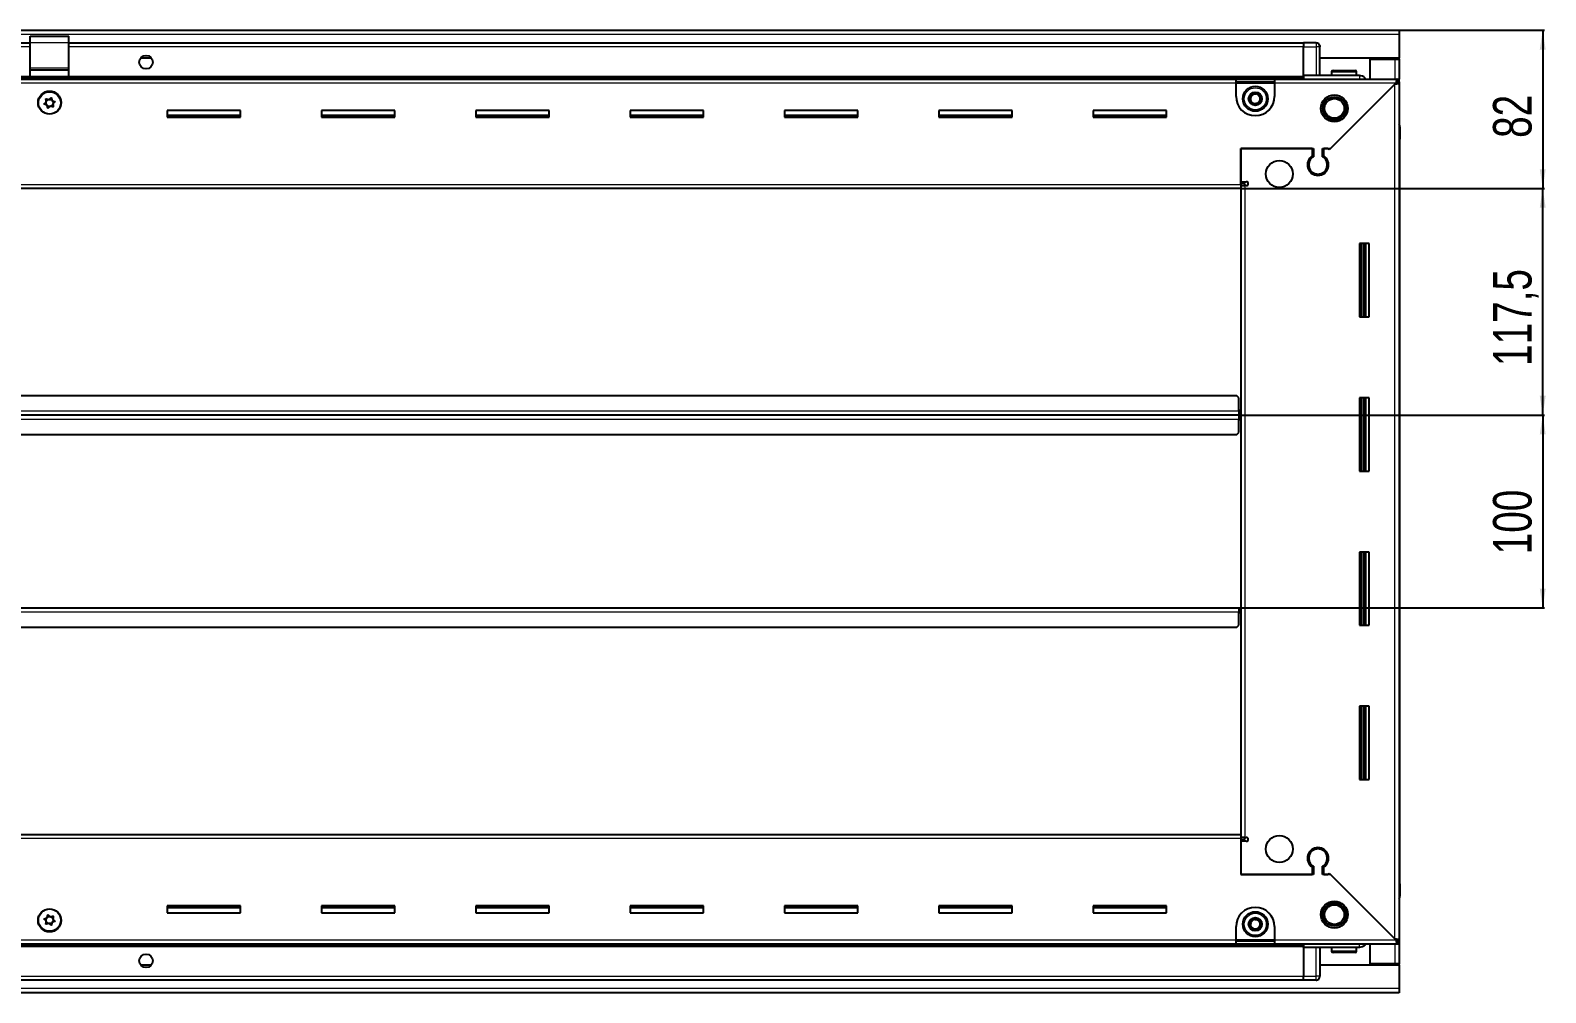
# Model space of a CAD drawing. Header units: millimetres. Extents: x 1256 to 4919, y 675 to 1884.
# Drawn here: x 4134 to 4919, y 1198 to 1697 of the extents above; entities that cross this region are included whole.
import ezdxf

# ---------------------------------------------------------------- set-up
doc = ezdxf.new("R2010")
doc.units = ezdxf.units.MM
doc.layers.add('FORMAT', color=7, linetype='Continuous')
doc.styles.add('SLDTEXTSTYLE0', font='TXT', dxfattribs={"width": 0.75})
doc.dimstyles.new('SLDDIMSTYLE0', dxfattribs={"dimtxt": 20, "dimasz": 10, "dimexe": 0, "dimexo": 0.0625, "dimgap": 5, "dimtad": 2, "dimdec": 1, "dimrnd": 1e-09, "dimzin": 12, "dimdsep": 46, "dimtxsty": 'SLDTEXTSTYLE0', "dimsah": 1, "dimcen": 0.09, "dimadec": 0, "dimazin": 3, "dimtfac": 1, "dimtofl": 0, "dimtmove": 0, "dimatfit": 3, "dimfxl": 0, "dimfrac": 2, "dimtolj": 1, "dimtzin": 12, "dimarcsym": 0})

# ---------------------------------------------------------------- blocks, each defined once
blk = doc.blocks.new('_D_6')
at = {"layer": 'FORMAT'}
for p, q in [((4843.44, 1696.6), (4918.93, 1696.6)), ((4917.93, 1696.6), (4917.93, 1614.6)), ((4761.44, 1614.6), (4918.93, 1614.6))]:
    blk.add_line(p, q, dxfattribs=at)
for points in [[(4917.93, 1696.6), (4916.39, 1686.6), (4919.46, 1686.6)], [(4917.93, 1614.6), (4919.46, 1624.6), (4916.39, 1624.6)]]:
    blk.add_solid(points, dxfattribs=at)
at = {"layer": 'FORMAT', "insert": (4892.15, 1640.83), "char_height": 20, "attachment_point": 1, "rotation": 90, "style": 'SLDTEXTSTYLE0'}
blk.add_mtext('82', dxfattribs=at)
blk = doc.blocks.new('_D_7')
at = {"layer": 'FORMAT'}
for p, q in [((4761.44, 1614.6), (4918.93, 1614.6)), ((4917.93, 1497.1), (4917.93, 1614.6)), ((4760.44, 1497.1), (4918.93, 1497.1))]:
    blk.add_line(p, q, dxfattribs=at)
for points in [[(4917.93, 1614.6), (4916.39, 1604.6), (4919.46, 1604.6)], [(4917.93, 1497.1), (4919.46, 1507.1), (4916.39, 1507.1)]]:
    blk.add_solid(points, dxfattribs=at)
at = {"layer": 'FORMAT', "insert": (4892.15, 1522.6), "char_height": 20, "attachment_point": 1, "rotation": 90, "style": 'SLDTEXTSTYLE0'}
blk.add_mtext('117,5', dxfattribs=at)
blk = doc.blocks.new('_D_8')
at = {"layer": 'FORMAT'}
for p, q in [((4760.44, 1497.1), (4918.93, 1497.1)), ((4917.93, 1497.1), (4917.93, 1397.1)), ((4760.44, 1397.1), (4918.93, 1397.1))]:
    blk.add_line(p, q, dxfattribs=at)
for points in [[(4917.93, 1497.1), (4916.39, 1487.1), (4919.46, 1487.1)], [(4917.93, 1397.1), (4919.46, 1407.1), (4916.39, 1407.1)]]:
    blk.add_solid(points, dxfattribs=at)
at = {"layer": 'FORMAT', "insert": (4892.15, 1424.94), "char_height": 20, "attachment_point": 1, "rotation": 90, "style": 'SLDTEXTSTYLE0'}
blk.add_mtext('100', dxfattribs=at)

msp = doc.modelspace()

# ---------------------------------------------------------------- linework, layer by layer
at = {"color": 7, "linetype": 'Continuous', "lineweight": 25}
for p, q in [((3444.43, 1696.6), (4843.43, 1696.6)), ((4133.93, 1689.95), (3493.93, 1689.95)), ((4133.93, 1693.6), (4153.93, 1693.6)), ((4133.93, 1690.34), (4133.93, 1693.6)), ((4133.93, 1677.19), (4133.93, 1690.34)), ((4153.93, 1690.34), (4153.93, 1693.6)), ((4153.93, 1677.19), (4153.93, 1690.34)), ((4793.93, 1689.95), (4153.93, 1689.95)), ((4793.93, 1690.1), (4793.93, 1690.1)), ((4800.43, 1690.1), (4793.93, 1690.1)), ((4800.43, 1690.1), (4793.93, 1690.1)), ((4793.93, 1690.1), (4793.93, 1688.1)), ((4843.43, 1696.6), (4843.43, 1694.5)), ((4843.43, 1694.5), (4843.43, 1682.1)), ((4196.8, 1682.1), (4191.05, 1682.1)), ((4793.93, 1673.1), (4793.93, 1688.1)), ((4802.43, 1688.1), (4802.43, 1688.1)), ((4802.43, 1673.1), (4802.43, 1688.1)), ((4843.43, 1682.1), (4802.43, 1682.1)), ((4828.43, 1671.35), (4828.43, 1681.6)), ((4828.43, 1681.6), (4841.33, 1681.6)), ((4841.33, 1681.6), (4843.43, 1681.6)), ((4841.93, 1681.6), (4841.93, 1682.1)), ((4843.43, 1681.6), (4843.43, 1682.1)), ((4843.43, 1681.6), (4843.43, 1671.35)), ((4133.93, 1676.1), (4133.93, 1677.19)), ((4133.93, 1676.1), (4153.93, 1676.1)), ((4133.93, 1672.6), (4133.93, 1676.1)), ((4153.93, 1676.1), (4153.93, 1677.19)), ((4153.93, 1672.6), (4153.93, 1676.1)), ((4808.43, 1675), (4808.43, 1673.1)), ((4809.23, 1675.8), (4820.63, 1675.8)), ((4821.43, 1673.1), (4821.43, 1675)), ((3493.93, 1671.95), (4793.93, 1671.95)), ((3528.93, 1671.35), (4758.93, 1671.35)), ((4133.93, 1672.6), (4153.93, 1672.6)), ((4137.93, 1672.6), (4137.93, 1671.95)), ((4140.43, 1671.95), (4140.43, 1672.6)), ((4147.43, 1671.95), (4147.43, 1672.6)), ((4149.93, 1671.95), (4149.93, 1672.6)), ((4758.93, 1669.25), (4758.93, 1671.35)), ((4758.93, 1671.35), (4778.93, 1671.35)), ((4758.93, 1669.85), (4778.93, 1669.85)), ((4758.93, 1662.35), (4758.93, 1669.25)), ((4778.93, 1671.35), (4842.43, 1671.35)), ((4778.93, 1671.35), (4778.93, 1669.25)), ((4778.93, 1669.25), (4778.93, 1662.35)), ((4793.93, 1673.1), (4793.93, 1672.6)), ((4822.93, 1673.1), (4793.93, 1673.1)), ((4793.93, 1673.07), (4794, 1671.35)), ((4795.43, 1673.04), (4795.43, 1673.1)), ((4841.33, 1668.75), (4807.23, 1634.65)), ((4807.93, 1635.35), (4841.83, 1669.25)), ((4841.93, 1669.35), (4843.43, 1669.35)), ((4842.43, 1669.85), (4842.43, 1671.35)), ((4842.43, 1671.35), (4843.43, 1671.35)), ((4842.43, 1669.85), (4843.43, 1669.85)), ((4843.43, 1669.85), (4843.43, 1671.35)), ((4843.43, 1669.85), (4843.43, 1669.35)), ((4843.43, 1669.35), (4843.43, 1224.85)), ((4242.93, 1655.1), (4204.93, 1655.1)), ((4204.93, 1655.1), (4204.93, 1651.6)), ((4242.93, 1652.35), (4204.93, 1652.35)), ((4204.93, 1651.6), (4242.93, 1651.6)), ((4242.93, 1651.6), (4242.93, 1655.1)), ((4322.93, 1655.1), (4284.93, 1655.1)), ((4284.93, 1655.1), (4284.93, 1651.6)), ((4322.93, 1652.35), (4284.93, 1652.35)), ((4284.93, 1651.6), (4322.93, 1651.6)), ((4322.93, 1651.6), (4322.93, 1655.1)), ((4402.93, 1655.1), (4364.93, 1655.1)), ((4364.93, 1655.1), (4364.93, 1651.6)), ((4402.93, 1652.35), (4364.93, 1652.35)), ((4364.93, 1651.6), (4402.93, 1651.6)), ((4402.93, 1651.6), (4402.93, 1655.1)), ((4482.93, 1655.1), (4444.93, 1655.1)), ((4444.93, 1655.1), (4444.93, 1651.6)), ((4482.93, 1652.35), (4444.93, 1652.35)), ((4444.93, 1651.6), (4482.93, 1651.6)), ((4482.93, 1651.6), (4482.93, 1655.1)), ((4562.93, 1655.1), (4524.93, 1655.1)), ((4524.93, 1655.1), (4524.93, 1651.6)), ((4562.93, 1652.35), (4524.93, 1652.35)), ((4524.93, 1651.6), (4562.93, 1651.6)), ((4562.93, 1651.6), (4562.93, 1655.1)), ((4642.93, 1655.1), (4604.93, 1655.1)), ((4604.93, 1655.1), (4604.93, 1651.6)), ((4642.93, 1652.35), (4604.93, 1652.35)), ((4604.93, 1651.6), (4642.93, 1651.6)), ((4642.93, 1651.6), (4642.93, 1655.1)), ((4722.93, 1655.1), (4684.93, 1655.1)), ((4684.93, 1655.1), (4684.93, 1651.6)), ((4722.93, 1652.35), (4684.93, 1652.35)), ((4684.93, 1651.6), (4722.93, 1651.6)), ((4722.93, 1651.6), (4722.93, 1655.1)), ((4843.43, 1647.93), (4843.43, 1647.93)), ((4843.93, 1646.6), (4843.93, 1640.1)), ((4843.93, 1640.1), (4843.93, 1646.6)), ((4761.43, 1635.35), (4799.13, 1635.35)), ((4761.43, 1616.7), (4761.43, 1635.35)), ((4761.43, 1635.35), (4761.43, 1618.1)), ((4798.43, 1635.35), (4761.43, 1635.35)), ((4798.43, 1635.35), (4798.43, 1631.46)), ((4799.13, 1635.35), (4799.13, 1631.07)), ((4803.73, 1635.35), (4807.93, 1635.35)), ((4803.73, 1631.07), (4803.73, 1635.35)), ((4806.53, 1635.35), (4804.43, 1635.35)), ((4804.43, 1631.46), (4804.43, 1635.35)), ((4807.23, 1634.65), (4806.53, 1635.35)), ((4843.43, 1640.1), (4843.93, 1640.1)), ((4843.78, 1254.1), (4843.78, 1640.1)), ((4843.93, 1640.1), (4843.93, 1640.1)), ((4843.93, 1640.1), (4843.93, 1640.1)), ((4803.43, 1622.49), (4803.43, 1621.73)), ((4761.43, 1614.6), (3526.43, 1614.6)), ((4761.43, 1618.1), (4764.28, 1618.1)), ((4763.43, 1617.1), (4761.43, 1617.1)), ((4761.43, 1616.7), (4761.43, 1614.6)), ((4761.43, 1616.1), (4763.53, 1616.1)), ((4761.43, 1614.6), (4761.43, 1279.6)), ((4763.43, 1616.1), (4763.43, 1617.1)), ((4764.28, 1616.1), (4763.53, 1616.1)), ((4822.93, 1586.1), (4822.93, 1548.1)), ((4827.93, 1586.1), (4822.93, 1586.1)), ((4823.95, 1586.1), (4823.95, 1548.1)), ((4823.98, 1586.1), (4823.98, 1548.1)), ((4825.78, 1586.1), (4825.78, 1548.1)), ((4827.93, 1548.1), (4827.93, 1586.1)), ((4822.93, 1548.1), (4827.93, 1548.1)), ((4759.43, 1507.1), (3528.43, 1507.1)), ((4760.43, 1506.1), (4759.43, 1507.1)), ((4760.43, 1499.2), (4760.43, 1506.1)), ((4822.93, 1506.1), (4822.93, 1468.1)), ((4827.93, 1506.1), (4822.93, 1506.1)), ((4823.95, 1506.1), (4823.95, 1468.1)), ((4823.98, 1506.1), (4823.98, 1468.1)), ((4825.78, 1506.1), (4825.78, 1468.1)), ((4827.93, 1468.1), (4827.93, 1506.1)), ((4760.43, 1497.1), (3527.43, 1497.1)), ((4760.68, 1499.95), (4760.43, 1499.95)), ((4760.43, 1499.2), (4760.43, 1497.1)), ((4760.43, 1497.1), (4760.43, 1495)), ((4760.43, 1488.1), (4760.43, 1495)), ((4760.43, 1494.25), (4760.68, 1494.25)), ((4760.68, 1497.1), (4760.68, 1499.95)), ((4761.43, 1497.1), (4760.68, 1497.1)), ((4760.68, 1494.25), (4760.68, 1497.1)), ((3528.43, 1487.1), (4759.43, 1487.1)), ((4759.43, 1487.1), (4760.43, 1488.1)), ((4822.93, 1468.1), (4827.93, 1468.1)), ((4822.93, 1426.1), (4822.93, 1388.1)), ((4827.93, 1426.1), (4822.93, 1426.1)), ((4823.95, 1426.1), (4823.95, 1388.1)), ((4823.98, 1426.1), (4823.98, 1388.1)), ((4825.78, 1426.1), (4825.78, 1388.1)), ((4827.93, 1388.1), (4827.93, 1426.1)), ((3527.43, 1397.1), (4760.43, 1397.1)), ((4760.43, 1397.1), (4760.43, 1395)), ((4760.43, 1388.1), (4760.43, 1395)), ((4760.43, 1394.25), (4760.68, 1394.25)), ((4760.68, 1394.25), (4760.68, 1397.1)), ((4760.68, 1397.1), (4761.43, 1397.1)), ((3528.43, 1387.1), (4759.43, 1387.1)), ((4759.43, 1387.1), (4760.43, 1388.1)), ((4822.93, 1388.1), (4827.93, 1388.1)), ((4822.93, 1346.1), (4822.93, 1308.1)), ((4827.93, 1346.1), (4822.93, 1346.1)), ((4823.95, 1346.1), (4823.95, 1308.1)), ((4823.98, 1346.1), (4823.98, 1308.1)), ((4825.78, 1346.1), (4825.78, 1308.1)), ((4827.93, 1308.1), (4827.93, 1346.1)), ((4822.93, 1308.1), (4827.93, 1308.1)), ((3526.43, 1279.6), (4761.43, 1279.6)), ((4761.43, 1279.6), (4761.43, 1277.5)), ((4763.53, 1278.1), (4761.43, 1278.1)), ((4761.43, 1277.5), (4761.43, 1258.85)), ((4761.43, 1277.1), (4763.43, 1277.1)), ((4761.43, 1276.1), (4761.43, 1258.85)), ((4764.28, 1276.1), (4761.43, 1276.1)), ((4763.43, 1277.1), (4763.43, 1278.1)), ((4763.53, 1278.1), (4764.28, 1278.1)), ((4803.43, 1272.48), (4803.43, 1271.72)), ((4799.13, 1258.85), (4761.43, 1258.85)), ((4761.43, 1258.85), (4798.43, 1258.85)), ((4798.43, 1262.74), (4798.43, 1258.85)), ((4799.13, 1263.14), (4799.13, 1258.85)), ((4803.73, 1258.85), (4803.73, 1263.14)), ((4807.93, 1258.85), (4803.73, 1258.85)), ((4804.43, 1258.85), (4804.43, 1262.74)), ((4804.43, 1258.85), (4806.53, 1258.85)), ((4806.53, 1258.85), (4807.23, 1259.55)), ((4807.23, 1259.55), (4841.33, 1225.45)), ((4841.83, 1224.95), (4807.93, 1258.85)), ((4843.43, 1254.1), (4843.93, 1254.1)), ((4843.93, 1254.1), (4843.93, 1254.1)), ((4843.93, 1247.6), (4843.93, 1254.1)), ((4843.93, 1254.1), (4843.93, 1247.6)), ((4242.93, 1242.6), (4204.93, 1242.6)), ((4204.93, 1242.6), (4204.93, 1239.1)), ((4204.93, 1241.85), (4242.93, 1241.85)), ((4242.93, 1239.1), (4242.93, 1242.6)), ((4322.93, 1242.6), (4284.93, 1242.6)), ((4284.93, 1242.6), (4284.93, 1239.1)), ((4284.93, 1241.85), (4322.93, 1241.85)), ((4322.93, 1239.1), (4322.93, 1242.6)), ((4402.93, 1242.6), (4364.93, 1242.6)), ((4364.93, 1242.6), (4364.93, 1239.1)), ((4364.93, 1241.85), (4402.93, 1241.85)), ((4402.93, 1239.1), (4402.93, 1242.6)), ((4482.93, 1242.6), (4444.93, 1242.6)), ((4444.93, 1242.6), (4444.93, 1239.1)), ((4444.93, 1241.85), (4482.93, 1241.85)), ((4482.93, 1239.1), (4482.93, 1242.6)), ((4562.93, 1242.6), (4524.93, 1242.6)), ((4524.93, 1242.6), (4524.93, 1239.1)), ((4524.93, 1241.85), (4562.93, 1241.85)), ((4562.93, 1239.1), (4562.93, 1242.6)), ((4642.93, 1242.6), (4604.93, 1242.6)), ((4604.93, 1242.6), (4604.93, 1239.1)), ((4604.93, 1241.85), (4642.93, 1241.85)), ((4642.93, 1239.1), (4642.93, 1242.6)), ((4722.93, 1242.6), (4684.93, 1242.6)), ((4684.93, 1242.6), (4684.93, 1239.1)), ((4684.93, 1241.85), (4722.93, 1241.85)), ((4722.93, 1239.1), (4722.93, 1242.6)), ((4204.93, 1239.1), (4242.93, 1239.1)), ((4284.93, 1239.1), (4322.93, 1239.1)), ((4364.93, 1239.1), (4402.93, 1239.1)), ((4444.93, 1239.1), (4482.93, 1239.1)), ((4524.93, 1239.1), (4562.93, 1239.1)), ((4604.93, 1239.1), (4642.93, 1239.1)), ((4684.93, 1239.1), (4722.93, 1239.1)), ((4758.93, 1224.95), (4758.93, 1231.85)), ((4778.93, 1231.85), (4778.93, 1224.95)), ((4793.93, 1222.25), (3493.93, 1222.25)), ((4758.93, 1222.85), (3528.93, 1222.85)), ((4758.93, 1222.85), (4758.93, 1224.95)), ((4778.93, 1224.35), (4758.93, 1224.35)), ((4778.93, 1222.85), (4758.93, 1222.85)), ((4778.93, 1224.95), (4778.93, 1222.85)), ((4842.43, 1222.85), (4778.93, 1222.85)), ((4794, 1222.85), (4793.93, 1221.14)), ((4793.93, 1221.1), (4793.93, 1221.6)), ((4822.93, 1221.1), (4793.93, 1221.1)), ((4793.93, 1221.1), (4793.93, 1206.1)), ((4802.43, 1221.1), (4802.43, 1206.1)), ((4808.43, 1221.1), (4808.43, 1219.2)), ((4816.22, 1218.4), (4809.23, 1218.4)), ((4820.63, 1218.4), (4816.22, 1218.4)), ((4821.43, 1219.2), (4821.43, 1221.1)), ((4828.43, 1212.6), (4828.43, 1222.85)), ((4841.93, 1224.85), (4843.43, 1224.85)), ((4842.43, 1224.35), (4842.43, 1222.85)), ((4843.43, 1224.35), (4842.43, 1224.35)), ((4843.43, 1222.85), (4842.43, 1222.85)), ((4843.43, 1224.85), (4843.43, 1224.35)), ((4843.43, 1224.35), (4843.43, 1222.85)), ((4843.43, 1222.85), (4843.43, 1212.6)), ((4191.05, 1212.1), (4196.8, 1212.1)), ((4802.43, 1212.1), (4843.43, 1212.1)), ((4841.33, 1212.6), (4828.43, 1212.6)), ((4843.43, 1212.6), (4841.33, 1212.6)), ((4841.93, 1212.1), (4841.93, 1212.6)), ((4843.43, 1212.1), (4843.43, 1212.6)), ((4843.43, 1212.1), (4843.43, 1199.7)), ((3493.93, 1204.25), (4793.93, 1204.25)), ((4793.93, 1204.1), (4793.93, 1206.1)), ((4793.93, 1204.1), (4793.93, 1204.1)), ((4800.43, 1204.1), (4793.93, 1204.1)), ((4793.93, 1204.1), (4793.93, 1204.1)), ((4800.43, 1204.1), (4793.93, 1204.1)), ((4801.75, 1204.6), (4801.75, 1204.6)), ((4843.43, 1197.6), (3444.43, 1197.6)), ((4843.43, 1199.7), (4843.43, 1197.6))]:
    msp.add_line(p, q, dxfattribs=at)
at = {"color": 8, "linetype": 'Continuous', "lineweight": 18}
for p, q in [((4843.43, 1694.5), (3444.43, 1694.5)), ((4133.93, 1690.34), (4153.93, 1690.34)), ((4800.43, 1690.1), (4800.43, 1688.1)), ((4133.93, 1687.95), (3493.93, 1687.95)), ((4793.93, 1687.95), (4153.93, 1687.95)), ((4793.93, 1688.1), (4800.43, 1688.1)), ((4802.43, 1688.1), (4800.43, 1688.1)), ((4800.43, 1688.1), (4800.43, 1673.1)), ((4841.33, 1682.1), (4841.33, 1681.6)), ((4841.33, 1681.6), (4841.33, 1671.35)), ((4133.93, 1677.19), (4153.93, 1677.19)), ((4808.43, 1675), (4821.43, 1675)), ((4133.93, 1672.6), (3493.93, 1672.6)), ((4793.93, 1671.37), (3493.93, 1671.37)), ((4758.93, 1669.25), (3528.93, 1669.25)), ((4139.93, 1671.95), (4139.93, 1672.6)), ((4147.93, 1671.95), (4147.93, 1672.6)), ((4793.93, 1672.6), (4153.93, 1672.6)), ((4758.93, 1669.25), (4778.93, 1669.25)), ((4841.83, 1669.25), (4778.93, 1669.25)), ((4841.33, 1225.45), (4841.33, 1668.75)), ((4843.43, 1646.6), (4843.93, 1646.6)), ((3526.43, 1616.7), (4761.43, 1616.7)), ((4763.53, 1616.1), (4763.53, 1278.1)), ((4825.19, 1548.1), (4825.19, 1586.1)), ((4826.43, 1548.1), (4826.43, 1586.1)), ((4825.19, 1468.1), (4825.19, 1506.1)), ((4826.43, 1468.1), (4826.43, 1506.1)), ((4760.43, 1499.2), (3527.43, 1499.2)), ((3527.43, 1495), (4760.43, 1495)), ((4825.19, 1388.1), (4825.19, 1426.1)), ((4826.43, 1388.1), (4826.43, 1426.1)), ((3527.43, 1395), (4760.43, 1395)), ((4825.19, 1308.1), (4825.19, 1346.1)), ((4826.43, 1308.1), (4826.43, 1346.1)), ((4761.43, 1277.5), (3526.43, 1277.5)), ((4843.43, 1247.6), (4843.93, 1247.6)), ((3493.93, 1222.84), (4793.93, 1222.84)), ((3493.93, 1221.6), (4793.93, 1221.6)), ((3528.93, 1224.95), (4758.93, 1224.95)), ((4778.93, 1224.95), (4758.93, 1224.95)), ((4778.93, 1224.95), (4841.83, 1224.95)), ((4800.43, 1206.1), (4800.43, 1221.1)), ((4816.4, 1219.2), (4808.43, 1219.2)), ((4821.43, 1219.2), (4816.4, 1219.2)), ((4841.33, 1222.85), (4841.33, 1212.6)), ((4841.33, 1212.6), (4841.33, 1212.1)), ((3493.93, 1206.25), (4793.93, 1206.25)), ((4793.93, 1206.1), (4800.43, 1206.1)), ((4802.43, 1206.1), (4800.43, 1206.1)), ((4800.43, 1204.1), (4800.43, 1206.1)), ((4843.43, 1199.7), (3444.43, 1199.7))]:
    msp.add_line(p, q, dxfattribs=at)
at = {"color": 7, "linetype": 'Continuous', "lineweight": 25, "flags": 128}
msp.add_lwpolyline([(4802.28, 1688.86), (4802.39, 1688.49), (4802.43, 1688.1)], dxfattribs=at)
at = {"color": 7, "linetype": 'Continuous', "lineweight": 25}
for centre, radius in [((4193.93, 1680.1), 3.5), ((4768.93, 1661.1), 6.5), ((4143.93, 1659.1), 6), ((4143.93, 1658.95), 5.79), ((4143.93, 1658.95), 1.85), ((4768.93, 1661.1), 3.46), ((4809.93, 1656.1), 7), ((4809.93, 1656.1), 6.02), ((4809.93, 1656.1), 5.1), ((4781.43, 1622.1), 7), ((4781.43, 1272.1), 7), ((4809.93, 1238.1), 7), ((4809.93, 1238.1), 6.03), ((4809.93, 1238.1), 5.1), ((4143.93, 1235.1), 6), ((4143.93, 1235.25), 5.79), ((4143.93, 1235.25), 1.85), ((4768.93, 1233.1), 6.5), ((4768.93, 1233.1), 3.46), ((4193.93, 1214.1), 3.5)]:
    msp.add_circle(centre, radius, dxfattribs=at)
at = {"color": 8, "linetype": 'Continuous', "lineweight": 18}
for centre in [(4768.93, 1661.1), (4768.93, 1233.1)]:
    msp.add_circle(centre, 5.7, dxfattribs=at)
at = {"color": 7, "linetype": 'Continuous', "lineweight": 25}
for centre, radius, start, end in [((4800.43, 1688.1), 2, 0, 90), ((4802.63, 1673.3), 0.2, 180, 270), ((4809.23, 1675), 0.8, 90, 180), ((4820.63, 1675), 0.8, 0, 90), ((4768.93, 1662.35), 10, 180, 270), ((4768.93, 1661.1), 2.5, 160.11158, 220.11158), ((4768.93, 1661.1), 2.5, 100.11158, 160.11158), ((4768.93, 1661.1), 2.5, 220.11158, 280.11158), ((4768.93, 1661.1), 2.5, 40.11158, 100.11158), ((4768.93, 1662.35), 10, 270, 0), ((4768.93, 1661.1), 2.5, 280.11158, 340.11158), ((4768.93, 1661.1), 2.5, 340.11158, 40.11158), ((4841.93, 1646.6), 2, 0, 41.39416), ((4801.43, 1626.85), 5.5, 123.05573, 56.94427), ((4801.43, 1626.85), 4.8, 118.63099, 61.36901), ((4764.28, 1617.1), 1, 270, 90), ((4764.28, 1277.1), 1, 270, 90), ((4801.43, 1267.35), 5.5, 303.05573, 236.94427), ((4801.43, 1267.35), 4.8, 298.63099, 241.36901), ((4768.93, 1231.85), 10, 90, 180), ((4768.93, 1231.85), 10, 0, 90), ((4841.93, 1247.6), 2, 318.57492, 0), ((4841.93, 1247.6), 2, 318.59038, 0), ((4768.93, 1233.1), 2.5, 147.04236, 207.04236), ((4768.93, 1233.1), 2.5, 87.04236, 147.04236), ((4768.93, 1233.1), 2.5, 27.04236, 87.04236), ((4768.93, 1233.1), 2.5, 327.04236, 27.04236), ((4768.93, 1233.1), 2.5, 207.04236, 267.04236), ((4768.93, 1233.1), 2.5, 267.04236, 327.04236), ((4802.63, 1220.9), 0.2, 90, 180), ((4809.23, 1219.2), 0.8, 180, 270), ((4820.63, 1219.2), 0.8, 270, 0), ((4800.43, 1206.1), 2, 270, 0), ((4800.43, 1206.1), 2, 270, 288.58003), ((4800.43, 1206.1), 2, 303.94202, 311.40962)]:
    msp.add_arc(centre, radius, start, end, dxfattribs=at)
for points, knots in [([(4793.93, 1673.1), (4793.93, 1673.07), (4793.93, 1672.99), (4793.93, 1672.37), (4793.93, 1671.81), (4793.93, 1671.44), (4793.93, 1671.43)], [0, 0, 0, 0, 0.330266, 0.660532, 0.990799, 1, 1, 1, 1]), ([(4826.14, 1671.35), (4826.02, 1671.55), (4825.63, 1672.2), (4824.48, 1672.91), (4823.44, 1673.04), (4822.93, 1673.1)], [0, 0, 0, 0, 0.18225, 0.591125, 1, 1, 1, 1]), ([(4841.33, 1668.75), (4841.58, 1668.8), (4842.07, 1668.89), (4842.71, 1669.02), (4843.18, 1669.15), (4843.4, 1669.27), (4843.42, 1669.33), (4843.43, 1669.35)], [0, 0, 0, 0, 0.230255, 0.448522, 0.666786, 0.88505, 1, 1, 1, 1]), ([(4842.43, 1671.35), (4842.38, 1671.33), (4842.29, 1671.28), (4842.16, 1670.88), (4842.03, 1670.32), (4841.92, 1669.75), (4841.85, 1669.38), (4841.83, 1669.25)], [0, 0, 0, 0, 0.230255, 0.448522, 0.666786, 0.88505, 1, 1, 1, 1]), ([(4142.04, 1661.03), (4142.03, 1661.02), (4142.02, 1660.99), (4142.01, 1660.94), (4142.02, 1660.79), (4142.12, 1660.42), (4142.25, 1659.89), (4142.09, 1659.28), (4141.73, 1658.91), (4141.43, 1658.66), (4141.25, 1658.5), (4141.2, 1658.42), (4141.19, 1658.38), (4141.19, 1658.35), (4141.21, 1658.32), (4141.26, 1658.27), (4141.51, 1658.18), (4141.97, 1658.07), (4142.61, 1657.76), (4142.86, 1657.09), (4142.92, 1656.62), (4143, 1656.36), (4143.04, 1656.31), (4143.07, 1656.29), (4143.1, 1656.28), (4143.13, 1656.29), (4143.17, 1656.3), (4143.24, 1656.35), (4143.41, 1656.5), (4143.68, 1656.77), (4144.08, 1657.09), (4144.71, 1657.2), (4145.21, 1657.01), (4145.58, 1656.88), (4145.73, 1656.86), (4145.79, 1656.87), (4145.81, 1656.88), (4145.83, 1656.92), (4145.84, 1656.97), (4145.83, 1657.12), (4145.74, 1657.49), (4145.6, 1658.01), (4145.77, 1658.62), (4146.12, 1659), (4146.43, 1659.25), (4146.6, 1659.41), (4146.65, 1659.49), (4146.67, 1659.53), (4146.66, 1659.56), (4146.64, 1659.59), (4146.59, 1659.63), (4146.34, 1659.73), (4145.88, 1659.84), (4145.24, 1660.15), (4144.99, 1660.81), (4144.93, 1661.29), (4144.85, 1661.54), (4144.81, 1661.6), (4144.79, 1661.62), (4144.76, 1661.63), (4144.72, 1661.62), (4144.68, 1661.6), (4144.61, 1661.56), (4144.44, 1661.41), (4144.17, 1661.14), (4143.77, 1660.82), (4143.15, 1660.71), (4142.64, 1660.89), (4142.27, 1661.03), (4142.12, 1661.05), (4142.07, 1661.04), (4142.05, 1661.03), (4142.04, 1661.03)], [0, 0, 0, 0, 0.002009, 0.00442, 0.009365, 0.025528, 0.067705, 0.095786, 0.124646, 0.150342, 0.160519, 0.163394, 0.165697, 0.167245, 0.168874, 0.17077, 0.178606, 0.211994, 0.249994, 0.287995, 0.321383, 0.329219, 0.331115, 0.332744, 0.334292, 0.336217, 0.338535, 0.341318, 0.349662, 0.375358, 0.404217, 0.432298, 0.474475, 0.490639, 0.496669, 0.49844, 0.5, 0.502009, 0.50442, 0.509365, 0.525528, 0.567705, 0.595786, 0.624646, 0.650342, 0.660519, 0.663394, 0.665697, 0.667245, 0.668874, 0.67077, 0.678606, 0.711994, 0.749994, 0.787995, 0.821383, 0.829219, 0.831115, 0.832744, 0.834292, 0.836217, 0.838535, 0.841318, 0.849662, 0.875358, 0.904217, 0.932298, 0.974475, 0.990639, 0.996669, 0.99844, 1, 1, 1, 1]), ([(4766.08, 1660.6), (4766.13, 1660.72), (4766.33, 1661.28), (4766.67, 1662.21), (4766.95, 1662.99), (4767.07, 1663.31)], [0, 0, 0, 0, 0.133125, 0.637099, 1, 1, 1, 1]), ([(4767.94, 1658.39), (4767.61, 1658.78), (4766.99, 1659.52), (4766.37, 1660.26), (4766.08, 1660.6)], [0, 0, 0, 0, 0.534686, 1, 1, 1, 1]), ([(4767.07, 1663.31), (4767.57, 1663.4), (4768.52, 1663.57), (4769.47, 1663.74), (4769.91, 1663.82)], [0, 0, 0, 0, 0.534686, 1, 1, 1, 1]), ([(4770.79, 1658.9), (4770.28, 1658.81), (4769.33, 1658.64), (4768.38, 1658.47), (4767.94, 1658.39)], [0, 0, 0, 0, 0.5346859, 1, 1, 1, 1]), ([(4769.91, 1663.82), (4770.24, 1663.42), (4770.86, 1662.69), (4771.48, 1661.95), (4771.77, 1661.61)], [0, 0, 0, 0, 0.534686, 1, 1, 1, 1]), ([(4771.77, 1661.61), (4771.65, 1661.29), (4771.37, 1660.51), (4771.03, 1659.58), (4770.83, 1659.01), (4770.79, 1658.9)], [0, 0, 0, 0, 0.3629006, 0.8668753, 1, 1, 1, 1]), ([(4142.04, 1233.18), (4142.05, 1233.18), (4142.07, 1233.16), (4142.13, 1233.16), (4142.28, 1233.18), (4142.64, 1233.32), (4143.15, 1233.5), (4143.77, 1233.39), (4144.17, 1233.07), (4144.45, 1232.79), (4144.63, 1232.63), (4144.71, 1232.59), (4144.75, 1232.58), (4144.79, 1232.59), (4144.81, 1232.61), (4144.85, 1232.66), (4144.93, 1232.92), (4144.99, 1233.39), (4145.24, 1234.06), (4145.88, 1234.37), (4146.34, 1234.48), (4146.59, 1234.57), (4146.64, 1234.62), (4146.66, 1234.65), (4146.67, 1234.68), (4146.66, 1234.71), (4146.63, 1234.75), (4146.58, 1234.82), (4146.42, 1234.97), (4146.12, 1235.21), (4145.77, 1235.58), (4145.6, 1236.19), (4145.74, 1236.72), (4145.83, 1237.1), (4145.85, 1237.25), (4145.83, 1237.3), (4145.81, 1237.33), (4145.78, 1237.35), (4145.72, 1237.35), (4145.58, 1237.33), (4145.21, 1237.19), (4144.71, 1237.01), (4144.08, 1237.12), (4143.68, 1237.44), (4143.4, 1237.72), (4143.22, 1237.88), (4143.14, 1237.92), (4143.1, 1237.93), (4143.07, 1237.92), (4143.04, 1237.9), (4143, 1237.84), (4142.92, 1237.59), (4142.86, 1237.11), (4142.61, 1236.45), (4141.97, 1236.14), (4141.51, 1236.03), (4141.26, 1235.93), (4141.21, 1235.89), (4141.19, 1235.86), (4141.19, 1235.83), (4141.2, 1235.79), (4141.22, 1235.76), (4141.27, 1235.69), (4141.43, 1235.54), (4141.73, 1235.3), (4142.09, 1234.92), (4142.25, 1234.31), (4142.12, 1233.79), (4142.02, 1233.41), (4142.01, 1233.26), (4142.02, 1233.21), (4142.04, 1233.19), (4142.04, 1233.18)], [0, 0, 0, 0, 0.002009, 0.00442, 0.009365, 0.025528, 0.067705, 0.095786, 0.124646, 0.150342, 0.160519, 0.163394, 0.165697, 0.167245, 0.168874, 0.17077, 0.178606, 0.211994, 0.249994, 0.287995, 0.321383, 0.329219, 0.331115, 0.332744, 0.334292, 0.336217, 0.338535, 0.341318, 0.349662, 0.375358, 0.404217, 0.432298, 0.474475, 0.490639, 0.496669, 0.49844, 0.5, 0.502009, 0.50442, 0.509365, 0.525528, 0.567705, 0.595786, 0.624646, 0.650342, 0.660519, 0.663394, 0.665697, 0.667245, 0.668874, 0.67077, 0.678606, 0.711994, 0.749994, 0.787995, 0.821383, 0.829219, 0.831115, 0.832744, 0.834292, 0.836217, 0.838535, 0.841318, 0.849662, 0.875358, 0.904217, 0.932298, 0.974475, 0.990639, 0.996669, 0.99844, 1, 1, 1, 1]), ([(4766.04, 1233.25), (4766.32, 1233.69), (4766.85, 1234.5), (4767.37, 1235.3), (4767.61, 1235.68)], [0, 0, 0, 0, 0.5346859, 1, 1, 1, 1]), ([(4767.61, 1235.68), (4767.74, 1235.67), (4768.34, 1235.64), (4769.33, 1235.59), (4770.15, 1235.54), (4770.5, 1235.53)], [0, 0, 0, 0, 0.133125, 0.637099, 1, 1, 1, 1]), ([(4770.5, 1235.53), (4770.73, 1235.07), (4771.17, 1234.21), (4771.61, 1233.35), (4771.81, 1232.96)], [0, 0, 0, 0, 0.534686, 1, 1, 1, 1]), ([(4767.36, 1230.68), (4767.12, 1231.14), (4766.68, 1232), (4766.25, 1232.86), (4766.04, 1233.25)], [0, 0, 0, 0, 0.534686, 1, 1, 1, 1]), ([(4770.24, 1230.53), (4769.89, 1230.55), (4769.07, 1230.59), (4768.08, 1230.64), (4767.48, 1230.68), (4767.36, 1230.68)], [0, 0, 0, 0, 0.3629006, 0.8668753, 1, 1, 1, 1]), ([(4771.81, 1232.96), (4771.53, 1232.52), (4771, 1231.71), (4770.48, 1230.91), (4770.24, 1230.53)], [0, 0, 0, 0, 0.534686, 1, 1, 1, 1]), ([(4843.43, 1224.85), (4843.4, 1224.9), (4843.35, 1224.99), (4842.95, 1225.12), (4842.4, 1225.25), (4841.82, 1225.37), (4841.45, 1225.43), (4841.33, 1225.45)], [0, 0, 0, 0, 0.230255, 0.448522, 0.666786, 0.88505, 1, 1, 1, 1]), ([(4793.93, 1221.1), (4793.93, 1221.14), (4793.93, 1221.22), (4793.93, 1221.84), (4793.93, 1222.41), (4793.93, 1222.81), (4793.93, 1222.84)], [0, 0, 0, 0, 0.3242788, 0.6485576, 0.9728365, 1, 1, 1, 1]), ([(4826.14, 1222.85), (4826.02, 1222.65), (4825.63, 1222.01), (4824.48, 1221.3), (4823.44, 1221.17), (4822.93, 1221.1)], [0, 0, 0, 0, 0.18225, 0.591125, 1, 1, 1, 1]), ([(4841.83, 1224.95), (4841.87, 1224.7), (4841.96, 1224.21), (4842.1, 1223.57), (4842.23, 1223.1), (4842.34, 1222.88), (4842.4, 1222.86), (4842.43, 1222.85)], [0, 0, 0, 0, 0.230255, 0.448522, 0.666786, 0.88505, 1, 1, 1, 1])]:
    msp.add_open_spline(points, degree=3, knots=knots, dxfattribs=at)
at = {"color": 8, "linetype": 'Continuous', "lineweight": 18}
for points in [[(4822.93, 1673.1), (4822.93, 1673.06), (4822.93, 1672.99), (4822.93, 1672.55), (4822.93, 1672.09), (4822.93, 1671.68), (4822.93, 1671.41), (4822.93, 1671.35)], [(4822.93, 1221.1), (4822.93, 1221.15), (4822.93, 1221.22), (4822.93, 1221.66), (4822.93, 1222.11), (4822.93, 1222.53), (4822.93, 1222.8), (4822.93, 1222.85)]]:
    msp.add_open_spline(points, degree=3, knots=[0, 0, 0, 0, 0.359753, 0.553414, 0.751185, 0.948956, 1, 1, 1, 1], dxfattribs=at)
at = {"color": 7, "linetype": 'Continuous', "lineweight": 25}
for points in [[(4841.33, 1668.75), (4841.4, 1668.8), (4841.56, 1668.9), (4841.76, 1669.05), (4841.9, 1669.2), (4841.92, 1669.3), (4841.93, 1669.35)], [(4842.43, 1669.85), (4842.38, 1669.85), (4842.28, 1669.83), (4842.13, 1669.69), (4841.98, 1669.49), (4841.88, 1669.33), (4841.83, 1669.25)], [(4841.93, 1224.85), (4841.92, 1224.9), (4841.9, 1225), (4841.76, 1225.15), (4841.56, 1225.3), (4841.4, 1225.4), (4841.33, 1225.45)], [(4841.83, 1224.95), (4841.88, 1224.88), (4841.98, 1224.72), (4842.13, 1224.52), (4842.28, 1224.38), (4842.38, 1224.36), (4842.43, 1224.35)]]:
    msp.add_open_spline(points, degree=3, dxfattribs=at)

# ---------------------------------------------------------------- dimensions: what is measured, and where the dimension line sits
at = {"layer": 'FORMAT'}
for base, p1, p2, picture, middle in [((4917.93, 1614.6), (4843.43, 1696.6), (4761.43, 1614.6), '_D_6', (4917.93, 1655.6)), ((4917.93, 1614.6), (4760.43, 1497.1), (4761.43, 1614.6), '_D_7', (4917.93, 1555.85)), ((4917.93, 1397.1), (4760.43, 1497.1), (4760.43, 1397.1), '_D_8', (4917.93, 1447.1))]:
    dim = msp.add_linear_dim(base=base, p1=p1, p2=p2, angle=90, dimstyle='SLDDIMSTYLE0', dxfattribs=at)
    dim.commit()
    dim.dimension.update_dxf_attribs({"geometry": picture, "text_midpoint": middle, "dimtype": 160})

doc.saveas('drawing.dxf')
